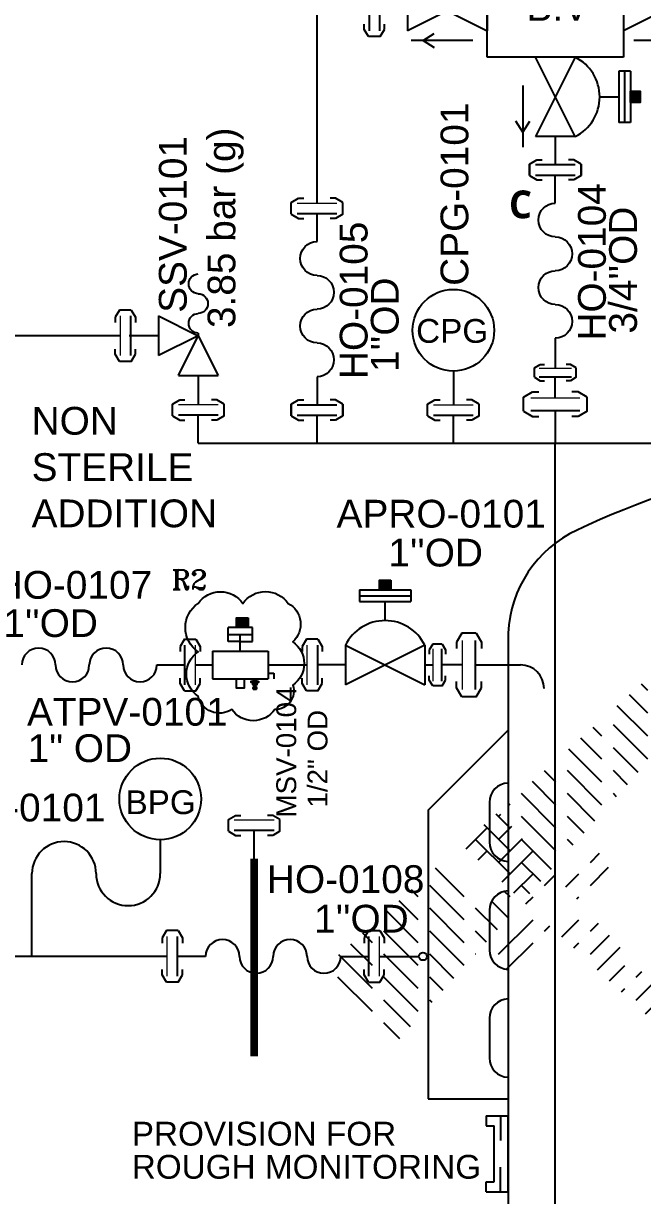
# Model space of a CAD drawing. Header units: millimetres. Extents: x -6754 to 5895, y -4820 to 1016.
# Drawn here: x -3534.8 to -3456.9, y -1738.2 to -1590.4 of the extents above; entities that cross this region are included whole.
import ezdxf

# ---------------------------------------------------------------- set-up
doc = ezdxf.new("R2010")
doc.units = ezdxf.units.MM
doc.linetypes.add('HIDDEN', pattern=[0.375, 0.25, -0.125])
doc.layers.get('0').update_dxf_attribs({"linetype": 'CONTINUOUS'})
for name, color, linetype in [('can_move', 7, 'CONTINUOUS'), ('E---INDID------', 7, 'CONTINUOUS'), ('E---INDID-TEXT-25-35', 2, 'CONTINUOUS'), ('P---PFLGD------', 7, 'CONTINUOUS'), ('P---PHOSD-TEXT-25-35', 2, 'CONTINUOUS'), ('P---PLINB-CHWR006', 7, 'CONTINUOUS'), ('P---PLINB-CIPS003', 7, 'CONTINUOUS'), ('P---PLINB-DR-A021', 7, 'CONTINUOUS'), ('P---PLINB-DROD006', 7, 'CONTINUOUS'), ('P---PLINB-N2007', 7, 'CONTINUOUS'), ('P---PLINB-PRO002', 7, 'CONTINUOUS'), ('P---PLINB-PS019', 7, 'CONTINUOUS'), ('P---PLIND-TEXT-25-35', 2, 'CONTINUOUS'), ('P---PVL4D-TEXT-25-35', 2, 'CONTINUOUS'), ('P---PVLSD-TEXT-18-25', 3, 'CONTINUOUS'), ('P---PVLSD-TEXT-25-35', 2, 'CONTINUOUS'), ('P---TANKB-V01', 7, 'CONTINUOUS'), ('VALVE', 6, 'CONTINUOUS')]:
    doc.layers.add(name, color=color, linetype=linetype)
doc.styles.add('ROMANS', font='romans.shx')
doc.styles.add('ROMANT', font='romant.shx')
doc.styles.get("Standard").update_dxf_attribs({"font": 'arial.ttf'})

# ---------------------------------------------------------------- blocks, each defined once
blk = doc.blocks.new('rgyjryjyfrjfhjgfgj')
at = {"color": 0, "linetype": 'ByBlock'}
for p, q in [((716.4844576946442, 396.8695095443074), (717.3888636432375, 397.4094111541995)), ((717.3888636432375, 397.4094111541995), (718.0520200954525, 397.4094111541995)), ((722.065445318545, 397.4094111541995), (721.4022888663301, 397.4094111541995)), ((722.9698512671453, 396.8695095443074), (722.065445318545, 397.4094111541995)), ((722.9698512671453, 395.418411294371), (722.9698512671453, 396.8695095443074)), ((716.4844576946442, 395.418411294371), (717.3888636432375, 394.8785096844789)), ((717.3888636432375, 394.8785096844789), (718.0520200954525, 394.8785096844789)), ((722.065445318545, 394.8785096844789), (721.4022888663301, 394.8785096844789)), ((722.9698512671453, 395.418411294371), (722.065445318545, 394.8785096844789))]:
    blk.add_line(p, q, dxfattribs=at)
at = {"color": 6, "linetype": 'ByBlock'}
blk.add_line((719.7271544808916, 391.9492555990804), (719.7271544808916, 395.484370305732), dxfattribs=at)
at = {"color": 1, "linetype": 'ByBlock', "lineweight": 15}
blk.add_lwpolyline([(717.227154480893, 396.8035505329464), (722.227154480893, 396.8035505329464)], dxfattribs=at)
at = {"color": 6, "linetype": 'ByBlock'}
blk.add_lwpolyline([(717.227154480893, 395.484370305732), (722.227154480893, 395.484370305732)], dxfattribs=at)
blk = doc.blocks.new('phi_158624437617')
at = {"color": 0, "linetype": 'ByBlock'}
blk.add_line((-3.242696786248757, 3.469155695290567), (-3.242696786248757, 4.920253945227046), dxfattribs=at)
blk.add_blockref('rgyjryjyfrjfhjgfgj', (-719.727154480893, -391.9492555990804), dxfattribs=at)
at = {"flags": 1}
for p, rotation in [((0, 4.854294933865958), 90), ((-1.364242052659392e-12, 0), 270)]:
    blk.add_attdef('PHI_CONNECTIONPOINT', p, '', height=0.1, rotation=rotation, dxfattribs=at)
blk = doc.blocks.new('hhg')
at = {"color": 6}
for centre, start, end in [((385.2190876693395, 231.2605004656664), 0, 180), ((395.8601238703102, 231.2605004656664), 0, 180), ((390.5396057698248, 231.2605004656664), 180, 0), ((401.1806419707955, 231.2605004656664), 180, 0)]:
    blk.add_arc(centre, 2.660259050242662, start, end, dxfattribs=at)
blk = doc.blocks.new('phi_158624461021')
at = {"color": 0, "linetype": 'ByBlock', "xscale": 0.8, "yscale": 0.8, "zscale": 0.8}
blk.add_blockref('hhg', (-306.0470628952776, -185.0084003725332), dxfattribs=at)
for tag, p, height in [('CODE', (2.574203958363, 8.007251313367988), 3.5), ('DN', (4.939795399731452, 3.524878923813162), 3.5), ('DNCALC', (4.939795399731452, 3.524878923813162), 2)]:
    blk.add_attdef(tag, p, '', height=height)
at = {"flags": 1}
blk.add_attdef('PHI_CONNECTIONPOINT', (-1.13686837721616e-13, -1.13686837721616e-13), '', height=0.08000000000000002, rotation=180, dxfattribs=at)
blk.add_attdef('PHI_CONNECTIONPOINT', (17.02565792155292, -1.13686837721616e-13), '', height=0.08000000000000002, dxfattribs=at)
blk = doc.blocks.new('CPG 1')
at = {"color": 0, "linetype": 'ByBlock'}
blk.add_line((2154.066616542248, -1067.184227258748), (2154.066616542248, -1071.451431047975), dxfattribs=at)
blk.add_circle((2154.06770599751, -1062.041694901439), 5.142532472711022, dxfattribs=at)
blk.add_text('CPG', height=3, rotation=359.9878617803028, dxfattribs=at).set_placement((2149.3741182878, -1063.626200244414))
blk = doc.blocks.new('phi_158252447930')
at = {"color": 0, "linetype": 'ByBlock'}
blk.add_blockref('CPG 1', (-2154.06571276091, 1071.450326966586), dxfattribs=at)
blk.add_attdef('PLANT_BMK', (1.500649820231502, 15.32335439418421), '', height=3.2, rotation=90)
at = {"flags": 1}
for tag in ['PHI_CONNECTIONPOINT', 'PHI_INSERTPOINT']:
    blk.add_attdef(tag, (0, 0), '', height=0.1, rotation=269.9878617803037, dxfattribs=at)
blk = doc.blocks.new('phi_15825218758')
at = {"color": 0, "linetype": 'ByBlock'}
blk.add_line((-3.242696786248757, 3.469155695290567), (-3.242696786248757, 4.920253945227046), dxfattribs=at)
blk.add_blockref('rgyjryjyfrjfhjgfgj', (-719.727154480893, -391.9492555990804), dxfattribs=at)
at = {"flags": 1}
for p, rotation in [((0, 4.854294933865958), 90), ((-1.364242052659392e-12, 0), 270)]:
    blk.add_attdef('PHI_CONNECTIONPOINT', p, '', height=0.1, rotation=rotation, dxfattribs=at)
blk = doc.blocks.new('phi_15863486504')
at = {"color": 0, "linetype": 'ByBlock'}
blk.add_line((-5.684341886080801e-13, 4.266099803571024), (-5.684341886080801e-13, 0), dxfattribs=at)
blk.add_circle((-5.684341886080801e-13, 9.408632276281878), 5.142532472711022, dxfattribs=at)
blk.add_text('BPG', height=3, dxfattribs=at).set_placement((-4.374684465925952, 7.497923383373745))
blk.add_attdef('PLANT_BMK', (1.377098605096194, 15.48465314616715), '', height=3.5, rotation=90)
at = {"flags": 1}
for tag in ['PHI_CONNECTIONPOINT', 'PHI_INSERTPOINT']:
    blk.add_attdef(tag, (0, 0), '', height=0.1, rotation=270, dxfattribs=at)
blk = doc.blocks.new('ADV')
at = {"color": 6}
blk.add_arc((1709.403994477978, 811.9926042832112), 5.590131414134222, 26.56505117707799, 153.434948822922, dxfattribs=at)
at = {"layer": 'VALVE'}
for p, q in [((1706.175708596649, 821.4556299452406), (1712.632280359307, 821.4556299452406)), ((1706.175708596649, 821.4556299452406), (1706.175708596649, 819.9760252526171)), ((1712.632280359307, 821.4556299452406), (1712.632280359307, 819.9760252526171)), ((1706.175708596649, 820.7158275989289), (1712.632280359307, 820.7158275989289)), ((1706.175708596649, 819.9760252526171), (1712.632280359307, 819.9760252526171)), ((1709.403994477978, 817.5827356973455), (1709.403994477978, 819.9760252526171)), ((1704.404028939914, 814.4925870522434), (1704.404028939914, 809.4926215141788)), ((1714.403960016042, 814.4925870522434), (1704.404028939914, 809.4926215141793)), ((1704.404028939914, 814.4925870522434), (1714.403960016042, 809.4926215141788)), ((1714.403960016042, 814.4925870522434), (1714.403960016042, 809.4926215141788))]:
    blk.add_line(p, q, dxfattribs=at)
blk = doc.blocks.new('phi_15863337301')
at = {"color": 0, "linetype": 'ByBlock'}
blk.add_blockref('ADV', (-1709.403994477978, -811.9926042832111), dxfattribs=at)
at = {"flags": 1}
blk.add_attdef('PHI_CONNECTIONPOINT', (-4.999965538064316, 0), '', height=0.1, rotation=180, dxfattribs=at)
for tag, p in [('PHI_INSERTPOINT', (0, 2.273736754432321e-13)), ('PHI_CONNECTIONPOINT', (4.999965538064316, 0))]:
    blk.add_attdef(tag, p, '', height=0.1, dxfattribs=at)
for tag, p in [('PRJ_TAG_B', (-8.117294217749532, -5.928936001065608)), ('DNCALC', (-3.964025933961693, -9.438924908240892))]:
    blk.add_attdef(tag, p, '', height=2.5)
blk = doc.blocks.new('jtf')
for p, q in [((183.7326625165489, 67.0500738686342), (184.4681088752732, 67.48911197279767)), ((183.7326625165489, 65.87006733978824), (183.7326625165489, 67.0500738686342)), ((184.4681088752732, 67.48911197279767), (185.0073755605541, 67.48911197279767)), ((188.2710194706005, 67.48911197279767), (187.7317527853197, 67.48911197279767)), ((189.0064658293306, 67.0500738686342), (188.2710194706005, 67.48911197279767)), ((189.0064658293306, 65.87006733978824), (189.0064658293306, 67.0500738686342)), ((183.7326625165489, 65.87006733978824), (184.4681088752732, 65.43102923562476)), ((184.4681088752732, 65.43102923562476), (185.0073755605541, 65.43102923562476)), ((186.3695641729369, 63.28645938869022), (186.3695641729369, 65.92370400019058)), ((188.2710194706005, 65.43102923562476), (187.7317527853197, 65.43102923562476)), ((189.0064658293306, 65.87006733978824), (188.2710194706005, 65.43102923562476)), ((182.3600665893783, 63.36801573332951), (183.4783374930366, 64.03558792490892)), ((183.4783374930366, 64.03558792490892), (184.2983106104572, 64.03558792490892)), ((189.2607908528371, 64.03558792490892), (188.4408177354165, 64.03558792490892)), ((190.3790617565012, 63.36801573332951), (189.2607908528371, 64.03558792490892)), ((182.3600665893783, 61.5737761512336), (182.3600665893783, 63.36801573332951)), ((190.3790617565012, 61.5737761512336), (190.3790617565012, 63.36801573332951)), ((182.3600665893783, 61.5737761512336), (183.4783374930366, 60.90620395965418)), ((183.4783374930366, 60.90620395965418), (184.2983106104572, 60.90620395965418)), ((186.3695641729369, 61.65533249587432), (186.3695641729369, 57.54027658786356)), ((189.2607908528371, 60.90620395965418), (188.4408177354165, 60.90620395965418)), ((190.3790617565012, 61.5737761512336), (189.2607908528371, 60.90620395965418))]:
    blk.add_line(p, q)
at = {"color": 6, "lineweight": 15}
for points in [[(184.3366099451705, 66.99643720823184), (188.4025184007062, 66.99643720823184)], [(183.2783889506935, 63.28645938869022), (189.4607393951802, 63.28645938869022)]]:
    blk.add_lwpolyline(points, dxfattribs=at)
at = {"color": 1}
for points in [[(184.3366099451705, 65.92370400019058), (188.4025184007062, 65.92370400019058)], [(183.2783889506935, 61.65533249587432), (189.4607393951802, 61.65533249587432)]]:
    blk.add_lwpolyline(points, dxfattribs=at)
blk = doc.blocks.new('phi_15862574930')
at = {"color": 0, "linetype": 'ByBlock'}
blk.add_blockref('jtf', (-186.3695641729369, -63.28645938869022), dxfattribs=at)
at = {"flags": 1}
for p, rotation in [((1.477928890381008e-12, 3.709977819541621), 90), ((0, -5.746182800826659), 270)]:
    blk.add_attdef('PHI_CONNECTIONPOINT', p, '', height=0.1, rotation=rotation, dxfattribs=at)
for tag, p in [('MPLANT', (3.84494897601212, 1.785845011725996)), ('CODE', (6.169171075775694, -1.709889107337858))]:
    blk.add_attdef(tag, p, '', height=2.5)
blk.add_attdef('PHI_INSERTPOINT', (4.547473508864641e-13, -4.547473508864641e-13), '', height=0.1, dxfattribs=at)
blk = doc.blocks.new('sfv')
at = {"color": 6}
for p, q in [((2248.383902112173, 718.5631894853251), (2248.383902112173, 718.2432106507127)), ((2253.383867650238, 718.2432106507126), (2257.079516424345, 718.2432106507126)), ((2248.383902112173, 713.2432451126481), (2248.383902112173, 709.5475963385411))]:
    blk.add_line(p, q, dxfattribs=at)
for centre, start, end in [((2248.351198929981, 724.7862290689936), 271.5051513350228, 88.4948486649772), ((2248.416605294365, 722.2970132355263), 91.50515133497072, 268.4948486650292), ((2248.351198929981, 719.8077974020588), 271.5051513350228, 88.4948486649772)]:
    blk.add_arc(centre, 1.245037495227227, start, end, dxfattribs=at)
at = {"layer": 'VALVE', "color": 6}
for p, q in [((2253.383867650238, 720.7431934197449), (2248.383902112173, 718.2432106507127)), ((2253.383867650238, 720.7431934197449), (2253.383867650238, 715.7432278816804)), ((2248.383902112173, 718.2432106507127), (2245.88391934314, 713.2432451126481)), ((2248.383902112173, 718.2432106507127), (2253.383867650238, 715.7432278816807)), ((2250.883884881205, 713.2432451126481), (2248.383902112173, 718.2432106507127)), ((2250.883884881205, 713.2432451126481), (2245.88391934314, 713.2432451126481))]:
    blk.add_line(p, q, dxfattribs=at)
blk = doc.blocks.new('phi_167630542311')
at = {"color": 0, "linetype": 'ByBlock'}
blk.add_blockref('sfv', (-2248.383902112173, -709.5475963385411), dxfattribs=at)
at = {"color": 7}
for tag, p in [('CODE', (-21.81009131634255, 6.291169452484723)), ('USER1', (-21.81009131634255, 1.970086767986402)), ('USER2', (-21.81009131634255, -2.29922648224607))]:
    blk.add_attdef(tag, p, '', height=3.5, dxfattribs=at)
at = {"flags": 1}
blk.add_attdef('PHI_CONNECTIONPOINT', (8.695614312171529, 8.695614312171529), '', height=0.1, dxfattribs=at)
blk.add_attdef('PHI_CONNECTIONPOINT', (0, 0), '', height=0.1, rotation=270, dxfattribs=at)
blk = doc.blocks.new('lv')
at = {"linetype": 'ByBlock'}
h = blk.add_hatch(dxfattribs=at)
h.set_pattern_fill('AR-HBONE', color=0, scale=0.01676717032443505, style=0)
h.set_pattern_definition([(45, (708908577.5891237, 361984327.2977721), (0, 2.40917574302427), [5.110633514887803, -1.703544504962601]), (135, (708908578.7937108, 361984328.5023591), (2.382758214655929e-16, 2.40917574302427), [5.110633514887802, -1.703544504962601])])
edge = h.paths.add_edge_path()
edge.add_line((96.17680324235687, 368.7745141267818), (104.5603884045752, 368.7745141267818))
edge.add_line((104.5603884045752, 368.7745141267818), (104.5603884045752, 371.0268200240552))
edge.add_arc((104.6279469998256, 373.057001773142), 2.031305515701074, 180.0172313620464, 268.09406496652355, ccw=False)
edge.add_line((102.5966415759872, 373.0563908702005), (102.5966415759872, 377.2303028458932))
edge.add_arc((104.6279470130808, 377.230913743566), 2.031305528954735, 91.90593539512571, 180.0172312133222, ccw=False)
edge.add_line((104.5603884045752, 379.2610955054727), (104.5603884045752, 382.3579223381191))
edge.add_arc((104.6279469998257, 384.3881040872061), 2.031305515701191, 180.0172313620464, 268.0940649665213, ccw=False)
edge.add_line((102.5966415759872, 384.3874931842646), (102.5966415759872, 388.5614051599573))
edge.add_arc((104.6279470130808, 388.5620160576299), 2.031305528954706, 91.9059353951086, 180.017231213301, ccw=False)
edge.add_line((104.5603884045752, 390.5921978195366), (104.5603884045752, 393.6890246521889))
edge.add_arc((104.6279469998256, 395.7192064012758), 2.031305515701074, 180.0172313620464, 268.09406496652355, ccw=False)
edge.add_line((102.5966415759872, 395.7185954983343), (102.5966415759872, 399.8925075194501))
edge.add_arc((104.6279470130808, 399.8931184171228), 2.031305528954735, 91.90593539512571, 180.0172312133222, ccw=False)
edge.add_line((104.5603884045752, 401.9233001790296), (104.5603884045752, 407.4614632486948))
edge.add_line((104.5603884045752, 407.4614632486948), (96.17680324235687, 399.0778780864765))
edge.add_line((96.17680324235687, 399.0778780864765), (96.17680324235687, 368.7745141267818))
at = {"color": 0, "linetype": 'ByBlock'}
for p, q in [((104.5734099939754, 417.6796394697546), (104.5733509384488, 325.9347289439254)), ((96.17680324235687, 399.0778780864765), (104.5603884045752, 407.4614632486948)), ((96.17680324235687, 399.0778780864765), (96.17680324235687, 368.7745141267816)), ((102.5966415759872, 399.893118426167), (102.5966415759872, 395.7192064504743)), ((102.5966415759872, 388.5620160666742), (102.5966415759872, 384.3881041364103)), ((102.5966415759872, 377.2309137526103), (102.5966415759872, 373.0570018223463)), ((96.17680324235687, 368.7745141267817), (104.5603884045752, 368.7745141267817))]:
    blk.add_line(p, q, dxfattribs=at)
for centre, radius, start, end in [((152.6831011634888, 341.364159727017), 96.24537230006447, 64.85877082138536, 115.1412735318071), ((117.1357661478997, 417.1075090219489), 12.57537774332628, 115.1412735318071, 177.3923662610296), ((104.6279470192499, 399.893118426167), 2.031305508678552, 91.90593333119698, 180.0018031699434), ((104.6279470192499, 395.7192064050456), 2.031305508678552, 179.9981968300566, 268.094066668803), ((104.6279470192499, 388.5620160666742), 2.031305508678552, 91.90593333119698, 180.0018031699434), ((104.6279470192499, 384.3881040909815), 2.031305508678552, 179.9981968300566, 268.094066668803), ((104.6279470192499, 377.2309137526103), 2.031305508678552, 91.90593333119698, 180.0018031699434), ((104.6279470192499, 373.0570017769176), 2.031305508678552, 179.9981968300566, 268.094066668803)]:
    blk.add_arc(centre, radius, start, end, dxfattribs=at)
blk = doc.blocks.new('phi_16777579944')
at = {"color": 0, "linetype": 'ByBlock'}
blk.add_blockref('lv', (-152.7457245918195, -305.432695452977), dxfattribs=at)
at = {"flags": 1}
for tag, p, height, rotation in [('PHI_CONNECTIONPOINT', (-0.06257308853787436, 132.1768365740932), 0.07826122565353251, 90), ('PHI_CONNECTIONPOINT', (0, 0), 0.05947263919881395, 270), ('PHI_INSERTPOINT', (0, -4.376943252282217e-12), 0.05947263919881395, 270)]:
    blk.add_attdef(tag, p, '', height=height, rotation=rotation, dxfattribs=at)
for tag, p in [('P_NAME', (-7.905564087017751, 80.81802631510362)), ('USER1', (-8.605012446351793, 76.14263148593545)), ('USER2', (-8.33336126364702, 71.95158551001623)), ('USER3', (-8.366308766071597, 67.9427569329273)), ('CODE', (-6.599373852074677, 63.61492080503285))]:
    blk.add_attdef(tag, p, '', height=3.5)
blk = doc.blocks.new('4way')
at = {"layer": 'VALVE', "color": 5}
for p, q in [((1278.580243183685, 1201.458150038418), (1279.484649132278, 1201.99805164831)), ((1278.580243183685, 1200.007051788481), (1278.580243183685, 1201.458150038418)), ((1279.484649132278, 1201.99805164831), (1280.147805584493, 1201.99805164831)), ((1284.161230807586, 1201.99805164831), (1283.498074355371, 1201.99805164831)), ((1285.065636756186, 1201.458150038418), (1284.161230807586, 1201.99805164831)), ((1285.065636756186, 1200.007051788482), (1285.065636756186, 1201.458150038418)), ((1278.580243183685, 1200.007051788482), (1279.484649132278, 1199.467150178589)), ((1281.822939969932, 1196.537896093191), (1281.822939969932, 1200.073010799843)), ((1285.065636756186, 1200.007051788482), (1284.161230807586, 1199.467150178589)), ((1279.484649132278, 1199.467150178589), (1280.147805584493, 1199.467150178589)), ((1284.161230807586, 1199.467150178589), (1283.498074355371, 1199.467150178589)), ((1284.322922738964, 1196.537896093191), (1279.3229572009, 1196.537896093191)), ((1284.322922738964, 1196.537896093191), (1279.3229572009, 1186.537965017062)), ((1284.322922738964, 1186.537965017062), (1279.3229572009, 1196.537896093191)), ((1289.806360939338, 1188.309644673798), (1289.806360939338, 1194.766216436455)), ((1291.285965631962, 1194.766216436455), (1289.806360939338, 1194.766216436455)), ((1290.54616328565, 1188.309644673798), (1290.54616328565, 1194.766216436455)), ((1291.285965631962, 1188.309644673798), (1291.285965631962, 1194.766216436455)), ((1287.413071384066, 1191.537930555127), (1289.806360939338, 1191.537930555127)), ((1264.994664029774, 1190.160399708057), (1271.451235792431, 1190.160399708057)), ((1264.994664029774, 1190.160399708057), (1264.994664029774, 1188.680795015434)), ((1264.994664029774, 1189.420597361746), (1271.451235792431, 1189.420597361746)), ((1271.451235792431, 1190.160399708057), (1271.451235792431, 1188.680795015434)), ((1298.65121591009, 1190.160399708057), (1292.194644147433, 1190.160399708057)), ((1292.194644147433, 1190.160399708057), (1292.194644147433, 1188.680795015434)), ((1298.65121591009, 1189.420597361746), (1292.194644147433, 1189.420597361746)), ((1298.65121591009, 1190.160399708057), (1298.65121591009, 1188.680795015434)), ((1264.994664029774, 1188.680795015434), (1271.451235792431, 1188.680795015434)), ((1268.222949911103, 1186.287505460162), (1268.222949911103, 1188.680795015434)), ((1291.285965631962, 1188.309644673798), (1289.806360939338, 1188.309644673798)), ((1298.65121591009, 1188.680795015434), (1292.194644147433, 1188.680795015434)), ((1295.422930028762, 1186.287505460162), (1295.422930028762, 1188.680795015434)), ((1273.222915449167, 1174.856783074993), (1273.222915449167, 1186.537965017062)), ((1273.222915449167, 1186.537965017062), (1290.422964490697, 1186.537965017062)), ((1284.322922738964, 1186.537965017062), (1279.3229572009, 1186.537965017062)), ((1290.422964490697, 1186.537965017062), (1290.422964490697, 1174.856783074993)), ((1258.302730427811, 1183.940070832275), (1257.762828817919, 1183.035664883682)), ((1259.753828677748, 1183.940070832275), (1258.302730427811, 1183.940070832275)), ((1259.753828677748, 1183.940070832275), (1260.29373028764, 1183.035664883682)), ((1303.892051262117, 1183.940070832275), (1303.352149652224, 1183.035664883682)), ((1303.892051262116, 1183.940070832275), (1305.343149512053, 1183.940070832275)), ((1305.343149512053, 1183.940070832275), (1305.883051121945, 1183.035664883682)), ((1257.762828817919, 1183.035664883682), (1257.762828817919, 1182.372508431467)), ((1260.29373028764, 1183.035664883682), (1260.29373028764, 1182.372508431467)), ((1263.222984373038, 1183.19735681506), (1263.222984373038, 1178.197391276996)), ((1273.222915449167, 1183.19735681506), (1263.222984373038, 1178.197391276996)), ((1263.222984373038, 1183.19735681506), (1273.222915449167, 1178.197391276996)), ((1273.222915449167, 1183.19735681506), (1273.222915449167, 1178.197391276995)), ((1290.422964490697, 1183.19735681506), (1290.422964490697, 1178.197391276996)), ((1290.422964490697, 1183.19735681506), (1300.422895566826, 1178.197391276996)), ((1300.422895566826, 1183.19735681506), (1290.422964490697, 1178.197391276996)), ((1300.422895566826, 1183.19735681506), (1300.422895566826, 1178.197391276996)), ((1303.352149652224, 1183.035664883682), (1303.352149652224, 1182.372508431467)), ((1305.883051121945, 1183.035664883682), (1305.883051121945, 1182.372508431467)), ((1263.222984373038, 1180.697374046028), (1259.687869666387, 1180.697374046028)), ((1300.422895566826, 1180.697374046028), (1303.958010273478, 1180.697374046028)), ((1257.762828817919, 1178.359083208374), (1257.762828817919, 1179.022239660589)), ((1260.29373028764, 1178.359083208374), (1260.29373028764, 1179.022239660589)), ((1303.352149652224, 1178.359083208374), (1303.352149652224, 1179.022239660589)), ((1305.883051121945, 1178.359083208374), (1305.883051121945, 1179.022239660589)), ((1258.302730427811, 1177.454677259774), (1257.762828817919, 1178.359083208374)), ((1259.753828677748, 1177.454677259774), (1258.302730427811, 1177.454677259774)), ((1259.753828677748, 1177.454677259774), (1260.29373028764, 1178.359083208374)), ((1303.892051262117, 1177.454677259774), (1303.352149652224, 1178.359083208374)), ((1303.892051262117, 1177.454677259774), (1305.343149512053, 1177.454677259774)), ((1305.343149512053, 1177.454677259774), (1305.883051121945, 1178.359083208374)), ((1290.422964490697, 1174.856783074993), (1273.222915449167, 1174.856783074993)), ((1284.322922738964, 1174.856783074993), (1279.3229572009, 1174.856783074993)), ((1284.322922738964, 1164.856851998865), (1279.3229572009, 1174.856783074993)), ((1284.322922738964, 1174.856783074993), (1279.3229572009, 1164.856851998865)), ((1289.806360939338, 1173.085103418258), (1289.806360939338, 1166.6285316556)), ((1291.285965631962, 1173.085103418258), (1289.806360939338, 1173.085103418258)), ((1290.54616328565, 1173.085103418258), (1290.54616328565, 1166.6285316556)), ((1291.285965631962, 1173.085103418258), (1291.285965631962, 1166.6285316556)), ((1287.413071384066, 1169.856817536929), (1289.806360939338, 1169.856817536929)), ((1291.285965631962, 1166.6285316556), (1289.806360939338, 1166.6285316556)), ((1284.322922738964, 1164.856851998865), (1279.3229572009, 1164.856851998865)), ((1281.822939969932, 1164.856851998865), (1281.822939969932, 1161.321737292213)), ((1278.580243183685, 1161.387696303574), (1279.484649132278, 1161.927597913466)), ((1278.580243183685, 1161.387696303574), (1278.580243183685, 1159.936598053638)), ((1279.484649132278, 1161.927597913466), (1280.147805584493, 1161.927597913466)), ((1284.161230807586, 1161.927597913466), (1283.498074355371, 1161.927597913466)), ((1285.065636756186, 1161.387696303574), (1284.161230807586, 1161.927597913466)), ((1285.065636756186, 1161.387696303574), (1285.065636756186, 1159.936598053637)), ((1278.580243183685, 1159.936598053637), (1279.484649132278, 1159.396696443745)), ((1285.065636756186, 1159.936598053637), (1284.161230807586, 1159.396696443745)), ((1279.484649132278, 1159.396696443745), (1280.147805584493, 1159.396696443745)), ((1284.161230807586, 1159.396696443745), (1283.498074355371, 1159.396696443745))]:
    blk.add_line(p, q, dxfattribs=at)
for points in [[(1279.322939969933, 1201.392191027057), (1284.322939969933, 1201.392191027057)], [(1279.322939969933, 1200.073010799843), (1284.322939969933, 1200.073010799843)], [(1258.368689439172, 1183.197374046026), (1258.368689439172, 1178.197374046026)], [(1259.687869666387, 1183.197374046026), (1259.687869666387, 1178.197374046026)], [(1303.958010273478, 1183.197374046026), (1303.958010273478, 1178.197374046026)], [(1305.277190500692, 1183.197374046026), (1305.277190500692, 1178.197374046026)], [(1279.322939969933, 1161.321737292213), (1284.322939969933, 1161.321737292213)], [(1279.322939969933, 1160.002557064999), (1284.322939969933, 1160.002557064999)]]:
    blk.add_lwpolyline(points, dxfattribs=at)
for centre, start, end in [((1281.822939969932, 1191.537930555127), 296.5650511770743, 63.43494882292566), ((1268.222949911103, 1180.697374046028), 26.56505117708017, 153.4349488229198), ((1295.422930028762, 1180.697374046028), 26.56505117707726, 153.4349488229227), ((1281.822939969932, 1169.856817536929), 296.5650511770743, 63.43494882292566)]:
    blk.add_arc(centre, 5.590131414134222, start, end, dxfattribs=at)
blk = doc.blocks.new('phi_16763073450')
at = {"color": 0, "linetype": 'ByBlock'}
blk.add_line((-23.45425053075724, -20.69481698103118), (-26.25082495585502, -20.69481698102754), dxfattribs=at)
blk.add_blockref('4way', (-1281.822939969933, -1201.392191027058), dxfattribs=at)
at = {"flags": 1}
for p in [(0, 0), (0, -41.38963396205872)]:
    blk.add_attdef('PHI_CONNECTIONPOINT', p, '', height=0.1, rotation=270, dxfattribs=at)
for tag, p, height in [('P_NAME', (-12.20425053076087, -21.94481698103118), 3), ('CODE', (-20.27140715587302, -30.5408200074362), 3.5), ('DNCALC', (-23.63719793485961, -34.69541407627548), 3.5)]:
    blk.add_attdef(tag, p, '', height=height)
for tag, p in [('PHI_CONNECTIONPOINT', (-23.45425053076087, -20.69481698103118)), ('PHI_CONNECTIONPOINT', (23.45425053075905, -20.69481698103118)), ('PHI_INSERTPOINT', (23.45425053075905, -20.69481698103118))]:
    blk.add_attdef(tag, p, '', height=0.1, dxfattribs=at)
blk = doc.blocks.new('vdv')
at = {"layer": 'VALVE'}
for p, q in [((180.8079919519269, 66.57614290440762), (180.8079919519269, 63.12301840971554)), ((180.8079919519269, 66.57614290440762), (182.3812795179868, 66.57614290440762)), ((182.3812795179868, 66.57614290440762), (182.3812795179868, 65.3109000192843)), ((191.2004295973777, 66.57614290440762), (191.2004295973777, 65.3109000192843)), ((192.7737171634376, 66.57614290440762), (191.2004295973777, 66.57614290440762)), ((192.7737171634379, 66.57614290440762), (192.7737171634379, 63.12301840971554)), ((182.3812795179868, 65.3109000192843), (191.2004295973777, 65.3109000192843)), ((180.8079919519269, 64.3537018150979), (184.7059037281533, 64.3537018150979)), ((180.8079919519269, 63.12301840971554), (192.7737171634376, 63.12301840971554)), ((192.7737171634376, 64.3537018150979), (188.8758053872108, 64.3537018150979))]:
    blk.add_line(p, q, dxfattribs=at)
blk = doc.blocks.new('phi_158252559339')
at = {"color": 0, "linetype": 'ByBlock'}
blk.add_blockref('vdv', (-186.790854557683, -65.31090001928354), dxfattribs=at)
for tag, p in [('MPLANT', (1.753663945923506, 10.38835953513714)), ('CODE', (4.07788604568708, 6.892625416073287)), ('DN', (5.194677328933437, 3.782033790187569))]:
    blk.add_attdef(tag, p, '', height=2.5)
at = {"flags": 1}
for p, rotation in [((-5.684341886080801e-14, -2.842170943040401e-14, 2.5), 90), ((-7.389644451905042e-13, -2.187881609567995), 270)]:
    blk.add_attdef('PHI_CONNECTIONPOINT', p, '', height=0.1, rotation=rotation, dxfattribs=at)
blk.add_attdef('PHI_INSERTPOINT', (-5.684341886080801e-14, -2.842170943040401e-14), '', height=0.1, dxfattribs=at)
blk = doc.blocks.new('A$C4DB71547')
at = {"color": 6}
for p, q in [((19.25522895917013, 0.578634261396517), (19.25522895917013, -0.5110309580645813)), ((18.46672508341205, -0.5110309580634578), (20.02016135936235, -0.5110309580651426))]:
    blk.add_line(p, q, dxfattribs=at)
for points in [[(20.92633252032082, 3.124052094968732), (20.92633252032082, 2.620413272317313), (17.58412539801944, 2.620413272317313), (17.58412539801944, 3.124052094968732)], [(20.13592771911454, 2.620413272317313), (20.13592771911454, 1.513554124315315), (18.37453019922235, 1.513554124315315), (18.37453019922235, 2.620413272317313)], [(19.90800675795075, 4.216582969200317), (19.90800675795075, 3.124052094968732), (18.6024511603895, 3.124052094968732), (18.6024511603895, 4.216582969200317)], [(19.54283897941793, 1.513554124315315), (19.54283897941793, 0.578634261396517), (18.9676189389257, 0.578634261396517), (18.9676189389257, 1.513554124315315)]]:
    blk.add_lwpolyline(points, close=True, dxfattribs=at)
blk.add_lwpolyline([(18.46672508341318, 0.578634261396517), (20.04373283492258, 0.578634261396517)], dxfattribs=at)
for centre, radius, start, end in [((19.36474041905204, 0.03380165166596782), 1.050368561824051, 148.7544989202792, 211.245501079685), ((19.57119109776616, 0.05158278418729889), 0.9863887302631715, 147.7019006529181, 214.7765403299052), ((21.33534437098602, 0.08457994544198844), 2.410348260432454, 168.1721300254425, 194.3063109567037), ((18.22352629067644, 0.06302753999520228), 1.457118298733409, 336.7983515209449, 20.72320749545927), ((18.94116774601781, 0.05158278418729889), 0.9863887302631715, 325.2234596700478, 32.29809934708194), ((19.20995860435623, 0.05158278418729889), 0.9863887302631715, 325.2234596700478, 32.29809934708194)]:
    blk.add_arc(centre, radius, start, end, dxfattribs=at)
at = {"layer": 'VALVE'}
for p, q in [((-4.511839506449178e-07, 16.84294987896283), (-4.511839506449178e-07, 4.216582969200317)), ((-4.511839506449178e-07, 16.8429498789626), (25.25273336834016, 16.84294987896305)), ((25.25273336834107, 16.84294987896283), (25.25273336834107, 4.216582969200317)), ((-4.511839506449178e-07, 4.216582969200317), (25.25273336834107, 4.216582969200317))]:
    blk.add_line(p, q, dxfattribs=at)
blk.add_lwpolyline([(10.88616206261213, 4.216582969200317), (14.36657085454499, 4.216582969200317), (14.36657085454499, -2.091896021738648e-06), (10.88616206261213, -2.091896021738648e-06)], close=True, dxfattribs=at)
blk = doc.blocks.new('Jacket_Symbol_01')
blk.add_circle((0, 0), 0.5)

msp = doc.modelspace()

# ---------------------------------------------------------------- hatches: boundary and pattern name
h = msp.add_hatch(color=1)
h.dxf.hatch_style = 1
h.paths.add_polyline_path([(-3457.156983636155, -1600.42021745209), (-3457.156983636155, -1598.971242944398), (-3458.396040584947, -1598.971242944398), (-3458.396040584947, -1600.42021745209)])
h = msp.add_hatch(color=1)
h.dxf.hatch_style = 1
h.paths.add_polyline_path([(-3490.017956178322, -1661.823440221305), (-3488.56898167063, -1661.823440221305), (-3488.56898167063, -1660.584383272513), (-3490.017956178322, -1660.584383272513)])
h = msp.add_hatch(color=1)
h.dxf.hatch_style = 1
h.paths.add_polyline_path([(-3508.011870739083, -1666.579434733585), (-3506.562896231391, -1666.579434733585), (-3506.562896231391, -1665.340377784793), (-3508.011870739083, -1665.340377784793)])

# ---------------------------------------------------------------- linework, layer by layer
for p, q in [((-3497.871765862162, -1613.079123148636), (-3497.871765862162, -1588.855173689142)), ((-3512.825511226443, -1643.348485644573), (-3316.732862717655, -1643.348485644573)), ((-3467.859066246972, -1747.198968126304), (-3467.859066246972, -1643.348485644572)), ((-3473.789776428104, -1671.286462078258), (-3472.251223506031, -1671.286462078258)), ((-3533.770755213545, -1708.011174100104), (-3533.770755213545, -1697.583877138885))]:
    msp.add_line(p, q)
at = {"color": 6}
for p, q in [((-3467.859066246976, -1630.110763298379), (-3467.859066246976, -1633.892325024204)), ((-3507.540169873521, -1668.328838354059), (-3507.540169873521, -1667.454136543822)), ((-3504.038140949617, -1672.321731366304), (-3503.298297115237, -1672.321731366304)), ((-3503.298297115237, -1672.321731366304), (-3503.298297115237, -1673.030405866508)), ((-3490.022554000981, -1708.011174100105), (-3485.02919714569, -1708.011174100105))]:
    msp.add_line(p, q, dxfattribs=at)
at = {"color": 1}
for points in [[(-3458.396040584947, -1598.971242944398), (-3457.156983636155, -1598.971242944398), (-3457.156983636155, -1600.42021745209), (-3458.396040584947, -1600.42021745209)], [(-3488.56898167063, -1660.584383272513), (-3488.56898167063, -1661.823440221305), (-3490.017956178322, -1661.823440221305), (-3490.017956178322, -1660.584383272513)], [(-3506.562896231391, -1665.340377784793), (-3506.562896231391, -1666.579434733585), (-3508.011870739083, -1666.579434733585), (-3508.011870739083, -1665.340377784793)]]:
    msp.add_lwpolyline(points, close=True, dxfattribs=at)
msp.add_lwpolyline([(-3512.858374578921, -1663.52120528667, -0.52056705), (-3507.216417732093, -1663.52120528667, -0.52056705), (-3501.506618238701, -1663.52120528667, -0.52056705), (-3500.922923928399, -1668.361657221066, -0.52056705), (-3500.922923928399, -1673.847420336395, -0.52056705), (-3503.186614088603, -1676.895110528375, -0.52056705), (-3508.616284183516, -1676.895110528375, -0.52056705), (-3512.858374578921, -1675.227169489715, -0.52056705), (-3512.858374578921, -1669.625649667943, -0.52056705)], format="xyb", close=True, dxfattribs=at)
for centre, radius, start, end in [((-3472.251223506031, -1674.2711666925), 2.984704614242219, 0, 90), ((-3529.732461492894, -1697.583877138885), 4.038293720651564, 0, 180), ((-3521.65587405159, -1697.583877138885), 4.038293720651564, 180, 0)]:
    msp.add_arc(centre, radius, start, end)
at = {"layer": 'can_move'}
for p, q in [((-3484.518489746067, -1592.598749970181), (-3483.123183676321, -1591.717811820466)), ((-3478.228257658141, -1592.598749970181), (-3486.012611275239, -1592.598749970181)), ((-3484.518489746067, -1592.598749970181), (-3483.123183676321, -1593.479688119897)), ((-3450.165377707951, -1592.598749970181), (-3457.94973132505, -1592.598749970181)), ((-3471.936899797674, -1598.251711312042), (-3471.936899797674, -1606.03606492914)), ((-3471.936899797674, -1604.126689506797), (-3472.81783794739, -1602.731383437051)), ((-3471.936899797674, -1604.126689506797), (-3471.055961647958, -1602.731383437051))]:
    msp.add_line(p, q, dxfattribs=at)
at = {"layer": 'can_move', "linetype": 'HIDDEN', "ltscale": 20, "const_width": 1}
msp.add_lwpolyline([(-3505.788632140561, -1695.702646792749), (-3505.788632140562, -1720.617910292658)], dxfattribs=at)
at = {"layer": 'P---PLINB-CHWR006', "color": 5, "linetype": 'Continuous', "ltscale": 0.1}
msp.add_lwpolyline([(-3516.756801790266, -1708.011174100104), (-3539.341687164528, -1708.011174100104)], dxfattribs=at)
at = {"layer": 'P---PLINB-DR-A021', "color": 7, "linetype": 'Continuous', "ltscale": 0.1}
msp.add_lwpolyline([(-3522.679771698375, -1629.798576398091), (-3541.341687164528, -1629.798576398091)], dxfattribs=at)
at = {"layer": 'P---PLINB-PRO002', "color": 4, "linetype": 'Continuous', "ltscale": 0.1}
for p, q in [((-3513.18234066146, -1671.286462078257), (-3511.042198797426, -1671.286462078257)), ((-3504.038140949617, -1671.286451374868), (-3499.14772614515, -1671.286451374873))]:
    msp.add_line(p, q, dxfattribs=at)
msp.add_lwpolyline([(-3484.293503386411, -1671.286476586722), (-3483.245934459473, -1671.286462078258)], dxfattribs=at)
at = {"layer": 'VALVE', "color": 6}
for p, q in [((-3506.008211676583, -1666.579434733585), (-3509.07212807046, -1666.579434733585)), ((-3509.07212807046, -1668.328838354059), (-3509.07212807046, -1666.579434733585)), ((-3509.07212807046, -1667.454136543822), (-3506.008211676583, -1667.454136543822)), ((-3506.008211676583, -1668.328838354059), (-3506.008211676583, -1666.579434733585)), ((-3507.540169873521, -1668.328838354059), (-3509.07212807046, -1668.328838354059)), ((-3507.540169873521, -1669.535447616305), (-3507.540169873521, -1668.328838354059)), ((-3507.540169873521, -1668.328838354059), (-3506.008211676583, -1668.328838354059))]:
    msp.add_line(p, q, dxfattribs=at)

# ---------------------------------------------------------------- block references
at = {"xscale": 0.2773584, "yscale": 0.2773584, "zscale": 0.2773584}
msp.add_blockref('A$C4DB71547', (-3511.042198672286, -1674.206981246014), dxfattribs=at)
at = {"color": 1}
msp.add_blockref('Jacket_Symbol_01', (-3484.52919714569, -1708.011174100105), dxfattribs=at)
at = {"layer": 'E---INDID------'}
ref = msp.add_blockref('phi_158252447930', (-3480.701148202518, -1638.510338693952), dxfattribs=at)
ref.add_attrib('PLANT_BMK', 'CPG-0101', (-3478.812556491462, -1623.506857915053), dxfattribs={"layer": 'E---INDID-TEXT-25-35', "color": 7, "height": 3.5, "rotation": 90})
ref = msp.add_blockref('phi_15863486504', (-3517.61758033094, -1697.583877138885), dxfattribs=at)
ref.add_attrib('PLANT_BMK', 'BPG-0101', (-3547.349145643551, -1691.009907936617), dxfattribs={"layer": 'E---INDID-TEXT-25-35', "color": 7, "height": 3.5})
at = {"layer": 'P---PFLGD------'}
for p in [(-3497.871765862162, -1643.348485644572), (-3480.70024442118, -1643.348485644572)]:
    msp.add_blockref('phi_15825218758', p, dxfattribs=at)
at = {"layer": 'P---PLINB-CHWR006'}
for p in [(-3467.859066246974, -1613.085105376826), (-3497.871765862164, -1617.933418082501)]:
    msp.add_blockref('phi_158624437617', p, dxfattribs=at)
ref = msp.add_blockref('phi_158624461021', (-3467.859066246976, -1630.110763298379), dxfattribs=dict(at, xscale=-1, rotation=270))
ref.add_attrib('DN', "3/4''OD", (-3457.579124335936, -1629.523871020791), dxfattribs={"layer": 'P---PHOSD-TEXT-25-35', "color": 7, "height": 3.5, "rotation": 90})
ref.add_attrib('CODE', 'HO-0104', (-3461.497587202144, -1630.407038808526), dxfattribs={"layer": 'P---PHOSD-TEXT-25-35', "color": 7, "height": 3.5, "rotation": 90})
ref = msp.add_blockref('phi_158624461021', (-3497.871765862166, -1634.959076004055), dxfattribs=dict(at, xscale=-1, rotation=270))
ref.add_attrib('DN', "1''OD", (-3487.591823951127, -1634.372183726467), dxfattribs={"layer": 'P---PHOSD-TEXT-25-35', "color": 7, "height": 3.5, "rotation": 90})
ref.add_attrib('CODE', 'HO-0105', (-3491.510286817334, -1635.255351514202), dxfattribs={"layer": 'P---PHOSD-TEXT-25-35', "color": 7, "height": 3.5, "rotation": 90})
at = {"layer": 'P---PLINB-CHWR006', "xscale": -1}
for p, rotation in [((-3497.871765862164, -1634.959076004054), 180), ((-3518.036635595327, -1671.286462078257), 270), ((-3494.876848934847, -1708.011174100104), 270)]:
    msp.add_blockref('phi_158624437617', p, dxfattribs=dict(at, rotation=rotation))
at = {"layer": 'P---PLINB-CHWR006'}
ref = msp.add_blockref('phi_158624461021', (-3535.062293516879, -1671.286462078258), dxfattribs=at)
ref.add_attrib('DN', "1''OD", (-3537.388778074967, -1667.761583154444), dxfattribs={"layer": 'P---PHOSD-TEXT-25-35', "color": 7, "height": 3.5})
ref.add_attrib('CODE', 'HO-0107', (-3538.472662068369, -1662.94315790791), dxfattribs={"layer": 'P---PHOSD-TEXT-25-35', "color": 7, "height": 3.5})
ref = msp.add_blockref('phi_158624461021', (-3511.9025068564, -1708.011174100105), dxfattribs=at)
ref.add_attrib('DN', "1''OD", (-3498.241948524206, -1705.01576738195), dxfattribs={"layer": 'P---PHOSD-TEXT-25-35', "color": 7, "height": 3.5})
ref.add_attrib('CODE', 'HO-0108', (-3504.182907603339, -1700.028845652686), dxfattribs={"layer": 'P---PHOSD-TEXT-25-35', "color": 7, "height": 3.5})
at = {"layer": 'P---PLINB-CHWR006', "rotation": 90.00000000000001}
msp.add_blockref('phi_158624437617', (-3511.9025068564, -1708.011174100104), dxfattribs=at)
at = {"layer": 'P---PLINB-CIPS003'}
ref = msp.add_blockref('phi_16763073450', (-3467.859066246976, -1568.160356708114), dxfattribs=at)
ref.add_attrib('CODE', 'BV-0102', (-3495.229116827678, -1577.7134384378), dxfattribs={"layer": 'P---PVL4D-TEXT-25-35', "color": 7, "height": 3.5})
ref.add_attrib('P_NAME', 'B.V', (-3471.495811348511, -1590.105173689146), dxfattribs={"layer": 'P---PVL4D-TEXT-25-35', "color": 7, "height": 3.5})
at = {"layer": 'P---PLINB-DR-A021', "xscale": -1, "rotation": 90}
msp.add_blockref('phi_15825218758', (-3517.825476764509, -1629.798576398091), dxfattribs=at)
at = {"layer": 'P---PLINB-DROD006'}
ref = msp.add_blockref('phi_167630542311', (-3512.825511226444, -1638.494190710262), dxfattribs=dict(at, xscale=-1))
ref.add_attrib('CODE', 'SSV-0101', (-3514.288639311008, -1626.904026443118), dxfattribs={"layer": 'P---PVLSD-TEXT-25-35', "color": 7, "height": 3.5, "rotation": 90})
ref.add_attrib('USER1', '3.85 bar (g)', (-3508.15703747961, -1628.823921333086), dxfattribs={"layer": 'P---PVLSD-TEXT-25-35', "color": 7, "height": 3.5, "rotation": 90})
at = {"layer": 'P---PLINB-DROD006', "xscale": -1}
msp.add_blockref('phi_15825218758', (-3512.825511226444, -1643.348485644572), dxfattribs=at)
at = {"layer": 'P---PLINB-N2007', "xscale": 0.8000000000000002, "yscale": 0.8000000000000002, "zscale": 0.8000000000000002, "rotation": 90}
msp.add_blockref('phi_158252559339', (-3475.540132938636, -1732.90885430304), dxfattribs=at)
at = {"layer": 'P---PLINB-PRO002', "rotation": 90}
msp.add_blockref('phi_15862574930', (-3479.535956639931, -1671.286462078258), dxfattribs=at)
at = {"layer": 'P---PLINB-PRO002', "xscale": -1, "rotation": 90}
msp.add_blockref('phi_15825218758', (-3494.293431211284, -1671.286451374873), dxfattribs=at)
at = {"layer": 'P---PLINB-PRO002', "xscale": -1}
msp.add_blockref('phi_15825218758', (-3505.788632140562, -1695.702646792749), dxfattribs=at)
at = {"layer": 'P---PLINB-PS019'}
msp.add_blockref('phi_15862574930', (-3467.859066246972, -1637.602302843745), dxfattribs=at)
at = {"layer": 'P---TANKB-V01', "xscale": 1.200000023521864, "yscale": 1.200000023521864, "zscale": 1.200000023521864}
msp.add_blockref('phi_16777579944', (-3415.983041023183, -1801.96068953349), dxfattribs=at)
at = {"layer": 'P---TANKB-V01'}
ref = msp.add_blockref('phi_15863337301', (-3489.293468924476, -1671.286465883334), dxfattribs=dict(at, zscale=-1))
ref.add_attrib('DNCALC', "1''OD", (-3488.88872087757, -1658.87661497746), dxfattribs={"layer": 'P---PVLSD-TEXT-18-25', "color": 7, "height": 3.5})
ref.add_attrib('PRJ_TAG_B', 'APRO-0101', (-3495.409517230255, -1653.974563492196), dxfattribs={"layer": 'P---PVLSD-TEXT-18-25', "color": 7, "height": 3.5})

# ---------------------------------------------------------------- texts
at = {"attachment_point": 1}
for s, width, gutter_width, insert, char_height, style in [('{\\fSegoe UI Semibold|b0|i0|c0|p34;C}', 64.48560281713412, 0.5, (-3473.704013368471, -1611.489623319289), 3.5, 'ROMANS'), ('R2', 2.674067253585235, 12.5, (-3516.187157668833, -1659.290387838395), 2.5, 'ROMANT')]:
    msp.add_mtext_dynamic_manual_height_columns(s, width=width, gutter_width=gutter_width, heights=[0], dxfattribs=dict(at, insert=insert, char_height=char_height, style=style))
for s, insert, char_height, width in [('NON\\PSTERILE\\PADDITION', (-3533.821193231499, -1638.762987167622), 3.5, 10.25262833161392), ('PROVISION FOR', (-3521.201821334889, -1728.860345646686), 3, 45.58260572987722), ('ROUGH MONITORING', (-3521.201821334889, -1733.034767407926), 3, 45.58260572987722)]:
    msp.add_mtext(s, dxfattribs=dict(at, insert=insert, char_height=char_height, width=width))
at = {"char_height": 2.5, "attachment_point": 1, "rotation": 90}
for s, insert in [('\\A1;MSV-0104', (-3502.998138328609, -1690.512442042575)), ('\\A1;1/2" OD', (-3499.058563654428, -1689.252865608486))]:
    msp.add_mtext_dynamic_manual_height_columns(s, width=58.74694887934857, gutter_width=12.5, heights=[0], dxfattribs=dict(at, insert=insert))
at = {"layer": 'P---PLIND-TEXT-25-35', "color": 7, "char_height": 3.5, "width": 18.17676604559573, "attachment_point": 1}
for s, insert in [('ATPV-0101', (-3534.396351026691, -1675.438470296694)), ('1" OD', (-3534.316328078792, -1680.024629461667))]:
    msp.add_mtext(s, dxfattribs=dict(at, insert=insert))

doc.saveas('drawing.dxf')
